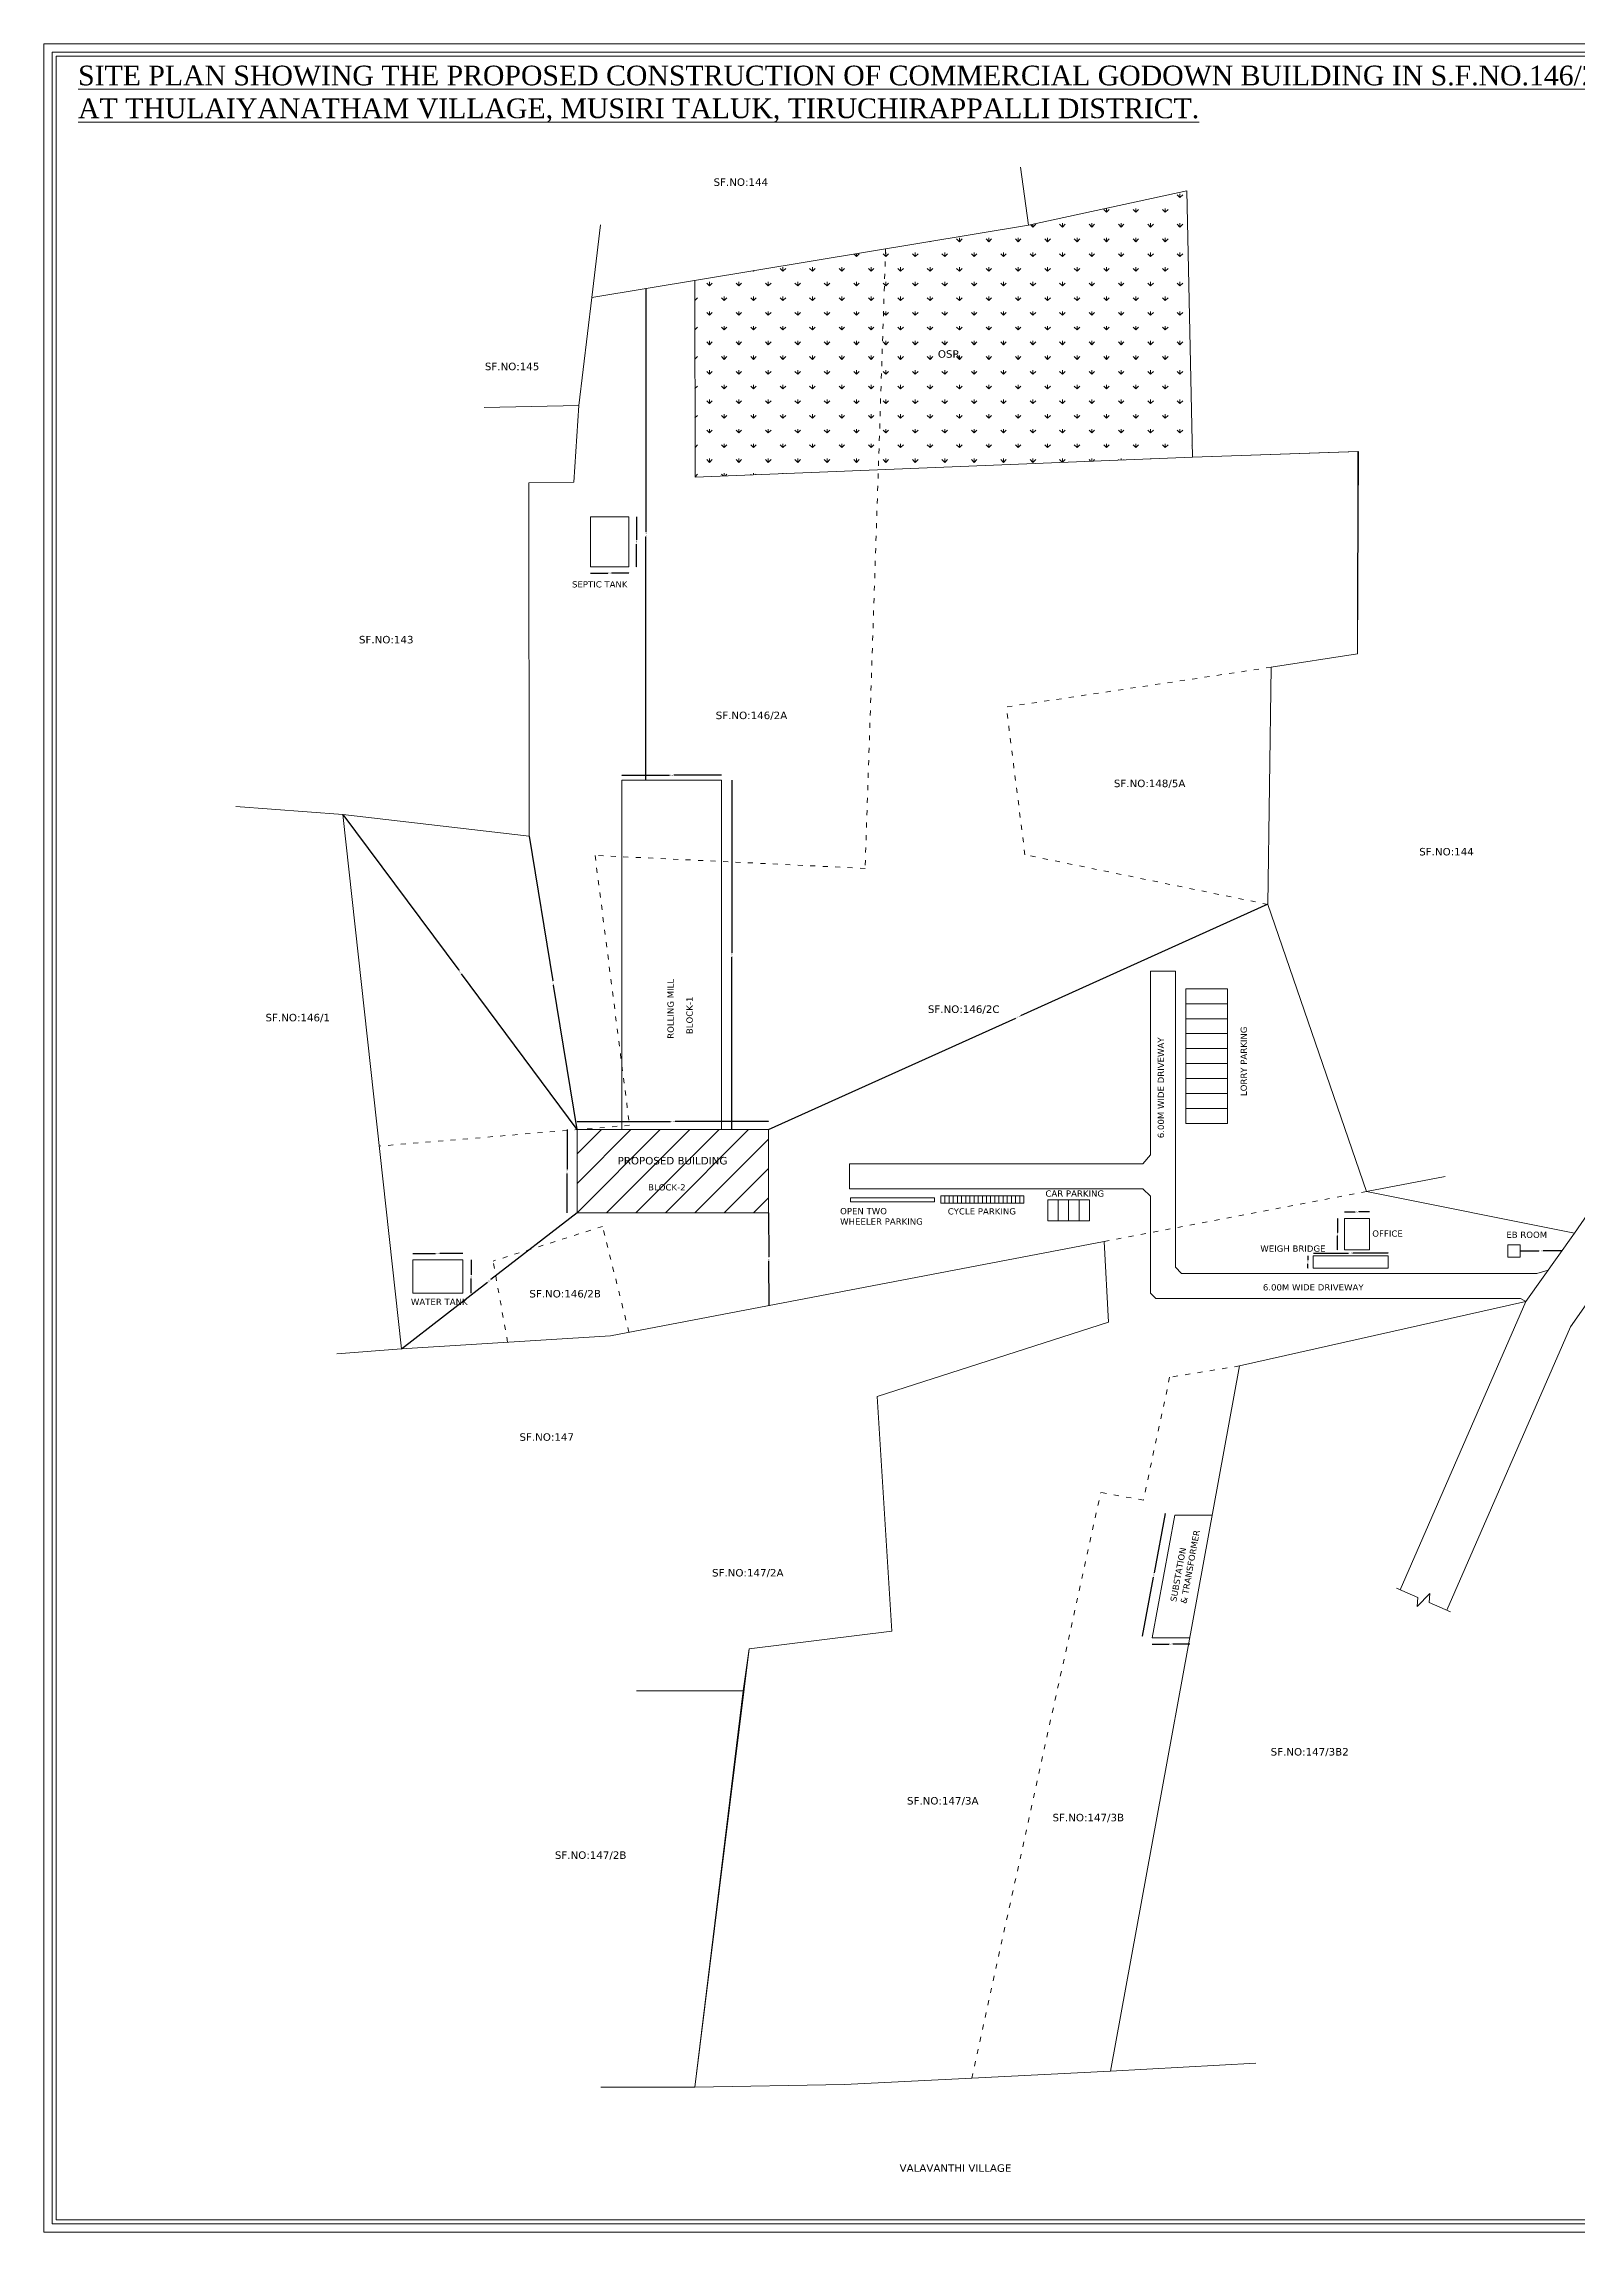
# Model space of a CAD drawing. Header units: metres. Extents: x 1610 to 5629, y 732 to 3974.
# Drawn here: x 2360 to 2729, y 1972 to 2498 of the extents above; entities that cross this region are included whole.
import ezdxf

# ---------------------------------------------------------------- set-up
doc = ezdxf.new("R2010")
doc.units = ezdxf.units.M
doc.header["$MEASUREMENT"] = 0
doc.header["$PDMODE"] = 2
doc.header["$PDSIZE"] = 50
doc.linetypes.add('ACAD_ISO03W100', pattern=[30, 12, -18])
doc.layers.get('0').update_dxf_attribs({"lineweight": 0})
doc.layers.get('Defpoints').update_dxf_attribs({"lineweight": 0})
doc.styles.add('Isa-', font='times.ttf')
doc.styles.get("Standard").update_dxf_attribs({"font": 'verdana.ttf', "height": 0.23})
doc.dimstyles.new('Copy of 123', dxfattribs={"dimtxt": 1.3, "dimasz": 0.2, "dimexe": 0.18, "dimexo": 0.0625, "dimgap": 0.09, "dimtad": 0, "dimzin": 0, "dimdsep": 46, "dimtxsty": 'Standard', "dimblk": 'ARCHTICK', "dimcen": 0.09, "dimse1": 1, "dimse2": 1, "dimadec": 3, "dimazin": 0, "dimtfac": 1, "dimtofl": 0, "dimtmove": 0, "dimatfit": 3, "dimfxl": 0, "dimtolj": 1, "dimtzin": 0, "dimarcsym": 0})
doc.dimstyles.new('Copy(2) of Standard2', dxfattribs={"dimtxt": 1, "dimasz": 0.2, "dimexe": 0.18, "dimexo": 0.0625, "dimgap": 0.09, "dimtad": 0, "dimzin": 0, "dimdsep": 46, "dimtxsty": 'Standard', "dimblk": 'ARCHTICK', "dimcen": 0.09, "dimse1": 1, "dimse2": 1, "dimadec": 3, "dimazin": 0, "dimtfac": 1, "dimtofl": 0, "dimtmove": 0, "dimatfit": 3, "dimfxl": 0, "dimtolj": 1, "dimtzin": 0, "dimarcsym": 0})

# ---------------------------------------------------------------- blocks, each defined once
blk = doc.blocks.new('_ArchTick')
at = {"color": 0, "linetype": 'ByBlock', "const_width": 0.15}
blk.add_lwpolyline([(-0.5, -0.5), (0.5, 0.5)], dxfattribs=at)
blk = doc.blocks.new('*D26')
at = {"color": 0, "lineweight": -2}
for p, q in [((2504.46, 2439.12), (2504.46, 2380.63)), ((2504.46, 2320.9), (2504.46, 2379.39))]:
    blk.add_line(p, q, dxfattribs=at)
at = {"layer": 'Defpoints', "color": 0}
for p in [(2504.58, 2439.12), (2504.46, 2320.9), (2504.58, 2320.9)]:
    blk.add_point(p, dxfattribs=at)
at = {"color": 0, "lineweight": -2, "xscale": 0.2, "yscale": 0.2, "zscale": 0.2}
for p, rotation in [((2504.46, 2439.12), 90), ((2504.46, 2320.9), 270)]:
    blk.add_blockref('_ArchTick', p, dxfattribs=dict(at, rotation=rotation))
at = {"color": 0, "insert": (2504.46, 2380.01), "char_height": 0.23, "attachment_point": 5, "rotation": 90}
blk.add_mtext('\\A1;118.22', dxfattribs=at)
blk = doc.blocks.new('*D27')
at = {"color": 0, "lineweight": -2}
for p, q in [((2448.43, 2207.14), (2453.92, 2207.14)), ((2460.43, 2207.14), (2454.95, 2207.14))]:
    blk.add_line(p, q, dxfattribs=at)
at = {"layer": 'Defpoints', "color": 0}
for p in [(2448.43, 2207.14), (2448.43, 2205.58), (2460.43, 2205.58)]:
    blk.add_point(p, dxfattribs=at)
at = {"color": 0, "lineweight": -2, "xscale": 0.2, "yscale": 0.2, "zscale": 0.2, "rotation": 180}
blk.add_blockref('_ArchTick', (2448.43, 2207.14), dxfattribs=at)
at = {"color": 0, "lineweight": -2, "xscale": 0.2, "yscale": 0.2, "zscale": 0.2}
blk.add_blockref('_ArchTick', (2460.43, 2207.14), dxfattribs=at)
at = {"color": 0, "insert": (2454.43, 2207.14), "char_height": 0.23, "attachment_point": 5}
blk.add_mtext('\\A1;12.00', dxfattribs=at)
blk = doc.blocks.new('*D28')
at = {"color": 0, "lineweight": -2}
for p, q in [((2462.45, 2205.58), (2462.45, 2202.01)), ((2462.45, 2197.58), (2462.45, 2201.15))]:
    blk.add_line(p, q, dxfattribs=at)
at = {"layer": 'Defpoints', "color": 0}
for p in [(2460.43, 2205.58), (2462.45, 2205.58), (2460.43, 2197.58)]:
    blk.add_point(p, dxfattribs=at)
at = {"color": 0, "lineweight": -2, "xscale": 0.2, "yscale": 0.2, "zscale": 0.2}
for p, rotation in [((2462.45, 2205.58), 90), ((2462.45, 2197.58), 270)]:
    blk.add_blockref('_ArchTick', p, dxfattribs=dict(at, rotation=rotation))
at = {"color": 0, "insert": (2462.45, 2201.58), "char_height": 0.23, "attachment_point": 5, "rotation": 90}
blk.add_mtext('\\A1;8.00', dxfattribs=at)
blk = doc.blocks.new('*D29')
at = {"color": 0, "lineweight": -2}
for p, q in [((2502.24, 2384.18), (2502.24, 2378.7)), ((2502.24, 2372.18), (2502.24, 2377.67))]:
    blk.add_line(p, q, dxfattribs=at)
at = {"layer": 'Defpoints', "color": 0}
for p in [(2500.38, 2384.18), (2502.24, 2384.18), (2500.38, 2372.18)]:
    blk.add_point(p, dxfattribs=at)
at = {"color": 0, "lineweight": -2, "xscale": 0.2, "yscale": 0.2, "zscale": 0.2}
for p, rotation in [((2502.24, 2384.18), 90), ((2502.24, 2372.18), 270)]:
    blk.add_blockref('_ArchTick', p, dxfattribs=dict(at, rotation=rotation))
at = {"color": 0, "insert": (2502.24, 2378.18), "char_height": 0.23, "attachment_point": 5, "rotation": 90}
blk.add_mtext('\\A1;12.00', dxfattribs=at)
blk = doc.blocks.new('*D30')
at = {"color": 0, "lineweight": -2}
for p, q in [((2491.18, 2370.65), (2495.35, 2370.65)), ((2500.38, 2370.65), (2496.21, 2370.65))]:
    blk.add_line(p, q, dxfattribs=at)
at = {"layer": 'Defpoints', "color": 0}
for p in [(2491.18, 2372.18), (2500.38, 2372.18), (2500.38, 2370.65)]:
    blk.add_point(p, dxfattribs=at)
at = {"color": 0, "lineweight": -2, "xscale": 0.2, "yscale": 0.2, "zscale": 0.2, "rotation": 180}
blk.add_blockref('_ArchTick', (2491.18, 2370.65), dxfattribs=at)
at = {"color": 0, "lineweight": -2, "xscale": 0.2, "yscale": 0.2, "zscale": 0.2}
blk.add_blockref('_ArchTick', (2500.38, 2370.65), dxfattribs=at)
at = {"color": 0, "insert": (2495.78, 2370.65), "char_height": 0.23, "attachment_point": 5}
blk.add_mtext('\\A1;9.20', dxfattribs=at)
blk = doc.blocks.new('*D31')
at = {"color": 0, "lineweight": -2}
for p, q in [((2714.69, 2207.74), (2719.17, 2207.73)), ((2724.69, 2207.73), (2720.21, 2207.73))]:
    blk.add_line(p, q, dxfattribs=at)
at = {"layer": 'Defpoints', "color": 0}
for p in [(2714.69, 2207.74), (2724.69, 2207.73), (2724.69, 2207.73)]:
    blk.add_point(p, dxfattribs=at)
at = {"color": 0, "lineweight": -2, "xscale": 0.2, "yscale": 0.2, "zscale": 0.2}
for p, rotation in [((2714.69, 2207.74), 179.9619828667275), ((2724.69, 2207.73), 359.9619828667275)]:
    blk.add_blockref('_ArchTick', p, dxfattribs=dict(at, rotation=rotation))
at = {"color": 0, "insert": (2719.69, 2207.73), "char_height": 0.23, "attachment_point": 5, "rotation": 359.962}
blk.add_mtext('\\A1;10.00', dxfattribs=at)
blk = doc.blocks.new('*D32')
at = {"color": 0, "lineweight": -2}
for p, q in [((2672.43, 2217.16), (2675, 2217.16)), ((2678.43, 2217.16), (2675.86, 2217.16))]:
    blk.add_line(p, q, dxfattribs=at)
at = {"layer": 'Defpoints', "color": 0}
for p in [(2672.43, 2215.57), (2678.43, 2217.16), (2678.43, 2215.57)]:
    blk.add_point(p, dxfattribs=at)
at = {"color": 0, "lineweight": -2, "xscale": 0.2, "yscale": 0.2, "zscale": 0.2, "rotation": 180}
blk.add_blockref('_ArchTick', (2672.43, 2217.16), dxfattribs=at)
at = {"color": 0, "lineweight": -2, "xscale": 0.2, "yscale": 0.2, "zscale": 0.2}
blk.add_blockref('_ArchTick', (2678.43, 2217.16), dxfattribs=at)
at = {"color": 0, "insert": (2675.43, 2217.16), "char_height": 0.23, "attachment_point": 5}
blk.add_mtext('\\A1;6.00', dxfattribs=at)
blk = doc.blocks.new('*D33')
at = {"color": 0, "lineweight": -2}
for p, q in [((2670.8, 2215.57), (2670.8, 2212.19)), ((2670.8, 2207.97), (2670.8, 2211.34))]:
    blk.add_line(p, q, dxfattribs=at)
at = {"layer": 'Defpoints', "color": 0}
for p in [(2672.43, 2215.57), (2670.8, 2207.97), (2672.43, 2207.97)]:
    blk.add_point(p, dxfattribs=at)
at = {"color": 0, "lineweight": -2, "xscale": 0.2, "yscale": 0.2, "zscale": 0.2}
for p, rotation in [((2670.8, 2215.57), 90), ((2670.8, 2207.97), 270)]:
    blk.add_blockref('_ArchTick', p, dxfattribs=dict(at, rotation=rotation))
at = {"color": 0, "insert": (2670.8, 2211.77), "char_height": 0.23, "attachment_point": 5, "rotation": 90}
blk.add_mtext('\\A1;7.60', dxfattribs=at)
blk = doc.blocks.new('*D34')
at = {"color": 0, "lineweight": -2}
for p, q in [((2663.65, 2206.57), (2663.65, 2205.5)), ((2663.65, 2203.57), (2663.65, 2204.65))]:
    blk.add_line(p, q, dxfattribs=at)
at = {"layer": 'Defpoints', "color": 0}
for p in [(2663.65, 2206.57), (2664.96, 2206.57), (2664.96, 2203.57)]:
    blk.add_point(p, dxfattribs=at)
at = {"color": 0, "lineweight": -2, "xscale": 0.2, "yscale": 0.2, "zscale": 0.2}
for p, rotation in [((2663.65, 2206.57), 90), ((2663.65, 2203.57), 270)]:
    blk.add_blockref('_ArchTick', p, dxfattribs=dict(at, rotation=rotation))
at = {"color": 0, "insert": (2663.65, 2205.07), "char_height": 0.23, "attachment_point": 5, "rotation": 90}
blk.add_mtext('\\A1;3.00', dxfattribs=at)
blk = doc.blocks.new('*D35')
at = {"color": 0, "lineweight": -2}
for p, q in [((2664.96, 2207.19), (2673.44, 2207.19)), ((2682.96, 2207.19), (2674.48, 2207.19))]:
    blk.add_line(p, q, dxfattribs=at)
at = {"layer": 'Defpoints', "color": 0}
for p in [(2664.96, 2206.57), (2682.96, 2207.19), (2682.96, 2206.57)]:
    blk.add_point(p, dxfattribs=at)
at = {"color": 0, "lineweight": -2, "xscale": 0.2, "yscale": 0.2, "zscale": 0.2, "rotation": 180}
blk.add_blockref('_ArchTick', (2664.96, 2207.19), dxfattribs=at)
at = {"color": 0, "lineweight": -2, "xscale": 0.2, "yscale": 0.2, "zscale": 0.2}
blk.add_blockref('_ArchTick', (2682.96, 2207.19), dxfattribs=at)
at = {"color": 0, "insert": (2673.96, 2207.19), "char_height": 0.23, "attachment_point": 5}
blk.add_mtext('\\A1;18.00', dxfattribs=at)
blk = doc.blocks.new('*D36')
at = {"color": 0, "lineweight": -2}
for p, q in [((2629.31, 2144.62), (2626.71, 2130.39)), ((2623.92, 2115.11), (2626.52, 2129.35))]:
    blk.add_line(p, q, dxfattribs=at)
at = {"layer": 'Defpoints', "color": 0}
for p in [(2631.62, 2144.2), (2623.92, 2115.11), (2626.23, 2114.69)]:
    blk.add_point(p, dxfattribs=at)
at = {"color": 0, "lineweight": -2, "xscale": 0.2, "yscale": 0.2, "zscale": 0.2}
for p, rotation in [((2629.31, 2144.62), 79.63507274553498), ((2623.92, 2115.11), 259.6350727455349)]:
    blk.add_blockref('_ArchTick', p, dxfattribs=dict(at, rotation=rotation))
at = {"color": 0, "insert": (2626.62, 2129.87), "char_height": 0.23, "attachment_point": 5, "rotation": 79.6351}
blk.add_mtext('\\A1;30.00', dxfattribs=at)
blk = doc.blocks.new('*D37')
at = {"color": 0, "lineweight": -2}
for p, q in [((2626.23, 2113.18), (2630.3, 2113.18)), ((2635.23, 2113.18), (2631.16, 2113.18))]:
    blk.add_line(p, q, dxfattribs=at)
at = {"layer": 'Defpoints', "color": 0}
for p in [(2626.23, 2114.69), (2626.23, 2113.18), (2635.23, 2114.69)]:
    blk.add_point(p, dxfattribs=at)
at = {"color": 0, "lineweight": -2, "xscale": 0.2, "yscale": 0.2, "zscale": 0.2, "rotation": 180}
blk.add_blockref('_ArchTick', (2626.23, 2113.18), dxfattribs=at)
at = {"color": 0, "lineweight": -2, "xscale": 0.2, "yscale": 0.2, "zscale": 0.2}
blk.add_blockref('_ArchTick', (2635.23, 2113.18), dxfattribs=at)
at = {"color": 0, "insert": (2630.73, 2113.18), "char_height": 0.23, "attachment_point": 5}
blk.add_mtext('\\A1;9.00', dxfattribs=at)
blk = doc.blocks.new('*D38')
at = {"color": 0, "lineweight": -2}
for p, q in [((2487.95, 2238.86), (2510.42, 2238.86)), ((2533.95, 2238.86), (2511.49, 2238.86))]:
    blk.add_line(p, q, dxfattribs=at)
at = {"layer": 'Defpoints', "color": 0}
for p in [(2487.95, 2238.86), (2487.95, 2236.9), (2533.95, 2236.9)]:
    blk.add_point(p, dxfattribs=at)
at = {"color": 0, "lineweight": -2, "xscale": 0.2, "yscale": 0.2, "zscale": 0.2}
for p, rotation in [((2487.95, 2238.86), 179.9999999999994), ((2533.95, 2238.86), 359.9999999999994)]:
    blk.add_blockref('_ArchTick', p, dxfattribs=dict(at, rotation=rotation))
at = {"color": 0, "insert": (2510.95, 2238.86), "char_height": 0.23, "attachment_point": 5}
blk.add_mtext('\\A1;46.00', dxfattribs=at)
blk = doc.blocks.new('*D39')
at = {"color": 0, "lineweight": -2}
for p, q in [((2485.59, 2236.9), (2485.59, 2227.43)), ((2485.59, 2216.9), (2485.59, 2226.37))]:
    blk.add_line(p, q, dxfattribs=at)
at = {"layer": 'Defpoints', "color": 0}
for p in [(2485.59, 2236.9), (2487.95, 2236.9), (2487.95, 2216.9)]:
    blk.add_point(p, dxfattribs=at)
at = {"color": 0, "lineweight": -2, "xscale": 0.2, "yscale": 0.2, "zscale": 0.2}
for p, rotation in [((2485.59, 2236.9), 90), ((2485.59, 2216.9), 270)]:
    blk.add_blockref('_ArchTick', p, dxfattribs=dict(at, rotation=rotation))
at = {"color": 0, "insert": (2485.59, 2226.9), "char_height": 0.23, "attachment_point": 5, "rotation": 90}
blk.add_mtext('\\A1;20.00', dxfattribs=at)
blk = doc.blocks.new('*D45')
at = {"color": 0, "lineweight": -2}
for p, q in [((2525.13, 2320.9), (2525.13, 2279.43)), ((2525.13, 2236.9), (2525.13, 2278.37))]:
    blk.add_line(p, q, dxfattribs=at)
at = {"layer": 'Defpoints', "color": 0}
for p in [(2522.67, 2320.9), (2522.67, 2236.9), (2525.13, 2236.9)]:
    blk.add_point(p, dxfattribs=at)
at = {"color": 0, "lineweight": -2, "xscale": 0.2, "yscale": 0.2, "zscale": 0.2}
for p, rotation in [((2525.13, 2320.9), 90), ((2525.13, 2236.9), 270)]:
    blk.add_blockref('_ArchTick', p, dxfattribs=dict(at, rotation=rotation))
at = {"color": 0, "insert": (2525.13, 2278.9), "char_height": 0.23, "attachment_point": 5, "rotation": 90}
blk.add_mtext('\\A1;84.00', dxfattribs=at)
blk = doc.blocks.new('*D46')
at = {"color": 0, "lineweight": -2}
for p, q in [((2498.67, 2322.07), (2510.14, 2322.07)), ((2522.67, 2322.07), (2511.19, 2322.07))]:
    blk.add_line(p, q, dxfattribs=at)
at = {"layer": 'Defpoints', "color": 0}
for p in [(2498.67, 2322.07), (2498.67, 2320.9), (2522.67, 2320.9)]:
    blk.add_point(p, dxfattribs=at)
at = {"color": 0, "lineweight": -2, "xscale": 0.2, "yscale": 0.2, "zscale": 0.2, "rotation": 180}
blk.add_blockref('_ArchTick', (2498.67, 2322.07), dxfattribs=at)
at = {"color": 0, "lineweight": -2, "xscale": 0.2, "yscale": 0.2, "zscale": 0.2}
blk.add_blockref('_ArchTick', (2522.67, 2322.07), dxfattribs=at)
at = {"color": 0, "insert": (2510.67, 2322.07), "char_height": 0.23, "attachment_point": 5}
blk.add_mtext('\\A1;24.00', dxfattribs=at)
blk = doc.blocks.new('*D21')
at = {"color": 0, "lineweight": -2}
for p, q in [((2431.64, 2312.68), (2459.5, 2275.22)), ((2487.98, 2236.92), (2460.12, 2274.38))]:
    blk.add_line(p, q, dxfattribs=at)
at = {"layer": 'Defpoints', "color": 0}
for p in [(2431.61, 2312.66), (2487.95, 2236.9), (2487.98, 2236.92)]:
    blk.add_point(p, dxfattribs=at)
at = {"color": 0, "lineweight": -2, "xscale": 0.2, "yscale": 0.2, "zscale": 0.2}
for p, rotation in [((2431.64, 2312.68), 126.63822337487), ((2487.98, 2236.92), 306.6382233748701)]:
    blk.add_blockref('_ArchTick', p, dxfattribs=dict(at, rotation=rotation))
at = {"color": 0, "insert": (2459.81, 2274.8), "char_height": 0.23, "attachment_point": 5, "rotation": 306.6382}
blk.add_mtext('\\A1;94.41', dxfattribs=at)
blk = doc.blocks.new('*D22')
at = {"color": 0, "lineweight": -2}
for p, q in [((2476.41, 2307.42), (2482.09, 2272.68)), ((2487.95, 2236.9), (2482.26, 2271.63))]:
    blk.add_line(p, q, dxfattribs=at)
at = {"layer": 'Defpoints', "color": 0}
for p in [(2476.41, 2307.42), (2487.95, 2236.9), (2487.95, 2236.9)]:
    blk.add_point(p, dxfattribs=at)
at = {"color": 0, "lineweight": -2, "xscale": 0.2, "yscale": 0.2, "zscale": 0.2}
for p, rotation in [((2476.41, 2307.42), 99.29712842385605), ((2487.95, 2236.9), 279.2971284238561)]:
    blk.add_blockref('_ArchTick', p, dxfattribs=dict(at, rotation=rotation))
at = {"color": 0, "insert": (2482.18, 2272.16), "char_height": 0.23, "attachment_point": 5, "rotation": 279.2971}
blk.add_mtext('\\A1;71.46', dxfattribs=at)
blk = doc.blocks.new('*D23')
at = {"color": 0, "lineweight": -2}
for p, q in [((2487.95, 2216.9), (2467.24, 2200.88)), ((2445.7, 2184.23), (2466.42, 2200.25))]:
    blk.add_line(p, q, dxfattribs=at)
at = {"layer": 'Defpoints', "color": 0}
for p in [(2487.95, 2216.9), (2487.95, 2216.9), (2445.7, 2184.23)]:
    blk.add_point(p, dxfattribs=at)
at = {"color": 0, "lineweight": -2, "xscale": 0.2, "yscale": 0.2, "zscale": 0.2}
for p, rotation in [((2487.95, 2216.9), 37.71530485928121), ((2445.7, 2184.23), 217.7153048592812)]:
    blk.add_blockref('_ArchTick', p, dxfattribs=dict(at, rotation=rotation))
at = {"color": 0, "insert": (2466.83, 2200.56), "char_height": 0.23, "attachment_point": 5, "rotation": 37.7153}
blk.add_mtext('\\A1;53.41', dxfattribs=at)
blk = doc.blocks.new('*D24')
at = {"color": 0, "lineweight": -2}
for p, q in [((2533.95, 2216.9), (2534.03, 2206.29)), ((2534.12, 2194.63), (2534.04, 2205.24))]:
    blk.add_line(p, q, dxfattribs=at)
at = {"layer": 'Defpoints', "color": 0}
for p in [(2533.95, 2216.9), (2534.12, 2194.63), (2534.12, 2194.63)]:
    blk.add_point(p, dxfattribs=at)
at = {"color": 0, "lineweight": -2, "xscale": 0.2, "yscale": 0.2, "zscale": 0.2}
for p, rotation in [((2533.95, 2216.9), 90.44539549507715), ((2534.12, 2194.63), 270.4453954950771)]:
    blk.add_blockref('_ArchTick', p, dxfattribs=dict(at, rotation=rotation))
at = {"color": 0, "insert": (2534.04, 2205.76), "char_height": 0.23, "attachment_point": 5, "rotation": 270.4454}
blk.add_mtext('\\A1;22.28', dxfattribs=at)
blk = doc.blocks.new('*D25')
at = {"color": 0, "lineweight": -2}
for p, q in [((2654.01, 2291.06), (2594.54, 2264.23)), ((2533.95, 2236.9), (2593.42, 2263.73))]:
    blk.add_line(p, q, dxfattribs=at)
at = {"layer": 'Defpoints', "color": 0}
for p in [(2654.01, 2291.06), (2533.95, 2236.9), (2533.95, 2236.9)]:
    blk.add_point(p, dxfattribs=at)
at = {"color": 0, "lineweight": -2, "xscale": 0.2, "yscale": 0.2, "zscale": 0.2}
for p, rotation in [((2654.01, 2291.06), 24.27957775521174), ((2533.95, 2236.9), 204.2795777552117)]:
    blk.add_blockref('_ArchTick', p, dxfattribs=dict(at, rotation=rotation))
at = {"color": 0, "insert": (2593.98, 2263.98), "char_height": 0.23, "attachment_point": 5, "rotation": 24.2796}
blk.add_mtext('\\A1;131.71', dxfattribs=at)

msp = doc.modelspace()

# ---------------------------------------------------------------- hatches: boundary and pattern name
h = msp.add_hatch()
h.set_pattern_fill('GRASS', color=3, scale=5, style=0)
h.set_pattern_definition([(90, (2516.2227, 2393.7727), (-3.53553, 3.53553), [0.9375, -6.13357]), (45, (2516.2227, 2393.7727), (-3.53553, 3.53553), [0.9375, -4.0625]), (135, (2516.2227, 2393.7727), (-3.53553, -3.53553), [0.9375, -4.0625])])
h.paths.add_polyline_path([(2635.869, 2398.577), (2634.568, 2462.564), (2596.457, 2454.286), (2562.122, 2448.618), (2560.364, 2395.543)])
h.paths.add_polyline_path([(2560.364, 2395.543), (2562.122, 2448.618), (2516.223, 2441.043), (2516.306, 2393.773)])
h.paths.add_polyline_path([(2574.098, 2421.451), (2580.37, 2421.451), (2580.37, 2425.36), (2574.098, 2425.36)], flags=24)
at = {"ltscale": 40}
h = msp.add_hatch(dxfattribs=at)
h.set_pattern_fill('ANSI31', color=1, scale=40, style=0)
h.set_pattern_definition([(45, (2487.9517, 2216.9004), (-3.53553, 3.53553), [])])
h.paths.add_polyline_path([(2533.952, 2216.9), (2533.952, 2236.9), (2487.995, 2236.9), (2487.952, 2236.897), (2487.952, 2216.9)])
h.paths.add_polyline_path([(2496.995, 2227.525), (2525.186, 2227.525), (2525.186, 2231.434), (2496.995, 2231.434)], flags=24)

# ---------------------------------------------------------------- linework, layer by layer
at = {"color": 1, "ltscale": 40}
for p, q in [((2596.457, 2454.286), (2594.533, 2468.245)), ((2634.568, 2462.564), (2596.457, 2454.286)), ((2635.869, 2398.577), (2634.568, 2462.564)), ((2491.478, 2436.958), (2493.563, 2454.439)), ((2596.457, 2454.286), (2491.478, 2436.958)), ((2491.478, 2436.958), (2488.373, 2410.943)), ((2488.373, 2410.943), (2465.559, 2410.464)), ((2488.373, 2410.943), (2487.163, 2392.583)), ((2635.869, 2398.577), (2675.847, 2399.895)), ((2635.869, 2398.577), (2675.647, 2399.888)), ((2675.647, 2399.888), (2675.57, 2351.288)), ((2487.163, 2392.583), (2476.364, 2392.417)), ((2476.364, 2392.417), (2476.407, 2307.417)), ((2654.008, 2291.056), (2654.821, 2348.05)), ((2675.57, 2351.288), (2654.821, 2348.05)), ((2431.613, 2312.655), (2405.89, 2314.547)), ((2476.407, 2307.417), (2431.613, 2312.655)), ((2431.613, 2312.655), (2445.699, 2184.226)), ((2727.741, 2212.047), (2797.887, 2313.798)), ((2654.008, 2291.056), (2677.725, 2222.017)), ((2677.725, 2222.017), (2696.659, 2225.628)), ((2677.725, 2222.017), (2727.741, 2212.047)), ((2496.002, 2187.354), (2614.662, 2209.988)), ((2614.662, 2209.988), (2496.002, 2187.354)), ((2614.662, 2209.988), (2615.677, 2190.614)), ((2727.741, 2212.047), (2716.079, 2195.553)), ((2737.703, 2205.003), (2726.762, 2189.531)), ((2716.079, 2195.553), (2647.19, 2180.105)), ((2716.079, 2195.553), (2685.858, 2126.252)), ((2615.677, 2190.614), (2560.066, 2172.782)), ((2726.762, 2189.531), (2697.041, 2121.376)), ((2445.699, 2184.226), (2430.15, 2183)), ((2445.699, 2184.226), (2496.002, 2187.354)), ((2647.19, 2180.105), (2616.172, 2010.519)), ((2560.066, 2172.782), (2563.645, 2116.295)), ((2563.645, 2116.295), (2529.301, 2112.089)), ((2529.301, 2112.089), (2527.84, 2101.995)), ((2527.84, 2101.995), (2502.201, 2101.995)), ((2527.84, 2101.995), (2516.258, 2006.696)), ((2582.814, 2008.847), (2616.172, 2010.519)), ((2616.172, 2010.519), (2651.153, 2012.493)), ((2516.258, 2006.696), (2493.637, 2006.696)), ((2516.258, 2006.696), (2552.253, 2007.315)), ((2552.253, 2007.315), (2582.814, 2008.847))]:
    msp.add_line(p, q, dxfattribs=at)
at = {"color": 1, "linetype": 'ACAD_ISO03W100', "ltscale": 0.1}
for p, q in [((2562.122, 2448.618), (2557.189, 2299.7)), ((2654.821, 2348.05), (2591.132, 2338.511)), ((2595.615, 2302.993), (2591.132, 2338.511)), ((2557.189, 2299.7), (2492.264, 2302.819)), ((2492.264, 2302.819), (2500.548, 2237.946)), ((2654.008, 2291.056), (2595.615, 2302.993)), ((2500.548, 2237.946), (2440.357, 2232.934)), ((2614.662, 2209.988), (2677.725, 2222.017)), ((2494.077, 2213.618), (2467.758, 2205.308)), ((2500.409, 2188.195), (2494.077, 2213.618)), ((2471.223, 2185.813), (2467.758, 2205.308)), ((2647.19, 2180.105), (2630.415, 2177.352)), ((2630.415, 2177.352), (2624.092, 2147.821)), ((2582.814, 2008.847), (2613.857, 2149.666)), ((2624.092, 2147.821), (2613.857, 2149.666))]:
    msp.add_line(p, q, dxfattribs=at)
at = {"color": 2}
for p, q in [((2516.223, 2441.043), (2516.306, 2393.773)), ((2516.306, 2393.773), (2635.869, 2398.577)), ((2625.799, 2230.85), (2625.799, 2275.003)), ((2625.799, 2275.003), (2631.799, 2275.003)), ((2631.799, 2221.442), (2631.799, 2275.003)), ((2487.952, 2216.9), (2487.952, 2236.9)), ((2487.952, 2236.9), (2533.952, 2236.9)), ((2533.952, 2236.9), (2533.952, 2216.9)), ((2625.799, 2230.85), (2623.941, 2228.638)), ((2623.941, 2228.638), (2553.458, 2228.638)), ((2553.458, 2222.638), (2553.458, 2228.638)), ((2623.941, 2222.638), (2553.458, 2222.638)), ((2553.712, 2219.519), (2553.712, 2220.519)), ((2553.712, 2220.519), (2573.912, 2220.519)), ((2573.912, 2220.519), (2573.912, 2219.519)), ((2623.941, 2222.638), (2625.799, 2220.932)), ((2625.799, 2220.932), (2625.799, 2197.577)), ((2631.799, 2221.442), (2631.799, 2203.858)), ((2487.952, 2216.9), (2533.952, 2216.9)), ((2573.912, 2219.519), (2553.712, 2219.519)), ((2633.292, 2202.274), (2631.799, 2203.858)), ((2718.705, 2202.274), (2633.292, 2202.274)), ((2718.705, 2202.274), (2721.415, 2203.1)), ((2627.086, 2196.274), (2625.799, 2197.577)), ((2714.764, 2196.274), (2627.086, 2196.274)), ((2716.079, 2195.553), (2714.764, 2196.274)), ((2626.226, 2114.69), (2631.623, 2144.201)), ((2640.623, 2144.201), (2631.623, 2144.201)), ((2635.226, 2114.69), (2626.226, 2114.69))]:
    msp.add_line(p, q, dxfattribs=at)
at = {"ltscale": 2}
for points in [[(2359.709, 2497.932), (3019.169, 2497.932), (3019.169, 1971.84), (2359.709, 1971.84)], [(2361.726, 2495.915), (3017.152, 2495.915), (3017.152, 1973.856), (2361.726, 1973.856)], [(2362.69, 2494.951), (3016.187, 2494.951), (3016.187, 1974.821), (2362.69, 1974.821)]]:
    msp.add_lwpolyline(points, close=True, dxfattribs=at)
at = {"color": 1}
msp.add_lwpolyline([(2362.69, 2494.951), (2865.874, 2494.951), (2865.874, 1974.821), (2362.69, 1974.821)], close=True, dxfattribs=at)
at = {"color": 1, "ltscale": 40}
msp.add_lwpolyline([(2634.568, 2462.564), (2596.457, 2454.286), (2491.478, 2436.958), (2488.373, 2410.943), (2487.163, 2392.583), (2476.364, 2392.417), (2476.407, 2307.417), (2431.613, 2312.655), (2445.699, 2184.226), (2496.002, 2187.354), (2614.662, 2209.988), (2615.677, 2190.614), (2560.066, 2172.782), (2563.645, 2116.295), (2529.301, 2112.089), (2516.258, 2006.696), (2552.253, 2007.315), (2582.814, 2008.847), (2616.172, 2010.519), (2647.19, 2180.105), (2716.079, 2195.553), (2727.741, 2212.047), (2677.725, 2222.017), (2654.008, 2291.056), (2654.821, 2348.05), (2675.57, 2351.288), (2675.847, 2399.895), (2635.869, 2398.577), (2634.568, 2462.564)], dxfattribs=at)
at = {"color": 2}
for points in [[(2491.176, 2384.185), (2500.376, 2384.185), (2500.376, 2372.185), (2491.176, 2372.185)], [(2498.666, 2320.9), (2522.666, 2320.9), (2522.666, 2236.9), (2498.666, 2236.9)], [(2634.3, 2270.771), (2644.3, 2270.771), (2644.3, 2267.171), (2634.3, 2267.171)], [(2634.3, 2267.171), (2644.3, 2267.171), (2644.3, 2263.571), (2634.3, 2263.571)], [(2634.3, 2263.571), (2644.3, 2263.571), (2644.3, 2259.971), (2634.3, 2259.971)], [(2634.3, 2259.971), (2644.3, 2259.971), (2644.3, 2256.371), (2634.3, 2256.371)], [(2634.3, 2256.371), (2644.3, 2256.371), (2644.3, 2252.771), (2634.3, 2252.771)], [(2634.3, 2252.771), (2644.3, 2252.771), (2644.3, 2249.171), (2634.3, 2249.171)], [(2634.3, 2249.171), (2644.3, 2249.171), (2644.3, 2245.571), (2634.3, 2245.571)], [(2634.3, 2245.571), (2644.3, 2245.571), (2644.3, 2241.971), (2634.3, 2241.971)], [(2634.3, 2241.971), (2644.3, 2241.971), (2644.3, 2238.371), (2634.3, 2238.371)], [(2575.378, 2220.984), (2575.378, 2219.184), (2576.378, 2219.184), (2576.378, 2220.984)], [(2576.378, 2220.984), (2576.378, 2219.184), (2577.378, 2219.184), (2577.378, 2220.984)], [(2577.378, 2220.984), (2577.378, 2219.184), (2578.378, 2219.184), (2578.378, 2220.984)], [(2578.378, 2220.984), (2578.378, 2219.184), (2579.378, 2219.184), (2579.378, 2220.984)], [(2579.378, 2220.984), (2579.378, 2219.184), (2580.378, 2219.184), (2580.378, 2220.984)], [(2580.378, 2220.984), (2580.378, 2219.184), (2581.378, 2219.184), (2581.378, 2220.984)], [(2581.378, 2220.984), (2581.378, 2219.184), (2582.378, 2219.184), (2582.378, 2220.984)], [(2582.378, 2220.984), (2582.378, 2219.184), (2583.378, 2219.184), (2583.378, 2220.984)], [(2583.378, 2220.984), (2583.378, 2219.184), (2584.378, 2219.184), (2584.378, 2220.984)], [(2584.378, 2220.984), (2584.378, 2219.184), (2585.378, 2219.184), (2585.378, 2220.984)], [(2585.378, 2220.984), (2585.378, 2219.184), (2586.378, 2219.184), (2586.378, 2220.984)], [(2586.378, 2220.984), (2586.378, 2219.184), (2587.378, 2219.184), (2587.378, 2220.984)], [(2587.378, 2220.984), (2587.378, 2219.184), (2588.378, 2219.184), (2588.378, 2220.984)], [(2588.378, 2220.984), (2588.378, 2219.184), (2589.378, 2219.184), (2589.378, 2220.984)], [(2589.378, 2220.984), (2589.378, 2219.184), (2590.378, 2219.184), (2590.378, 2220.984)], [(2590.378, 2220.984), (2590.378, 2219.184), (2591.378, 2219.184), (2591.378, 2220.984)], [(2591.378, 2220.984), (2591.378, 2219.184), (2592.378, 2219.184), (2592.378, 2220.984)], [(2592.378, 2220.984), (2592.378, 2219.184), (2593.378, 2219.184), (2593.378, 2220.984)], [(2593.378, 2220.984), (2593.378, 2219.184), (2594.378, 2219.184), (2594.378, 2220.984)], [(2594.378, 2220.984), (2594.378, 2219.184), (2595.378, 2219.184), (2595.378, 2220.984)], [(2603.631, 2219.999), (2601.131, 2219.999), (2601.131, 2214.999), (2603.631, 2214.999)], [(2606.131, 2219.999), (2603.631, 2219.999), (2603.631, 2214.999), (2606.131, 2214.999)], [(2608.631, 2219.999), (2606.131, 2219.999), (2606.131, 2214.999), (2608.631, 2214.999)], [(2611.131, 2219.999), (2608.631, 2219.999), (2608.631, 2214.999), (2611.131, 2214.999)], [(2672.431, 2215.568), (2678.431, 2215.568), (2678.431, 2207.968), (2672.431, 2207.968)], [(2448.435, 2205.583), (2460.435, 2205.583), (2460.435, 2197.583), (2448.435, 2197.583)], [(2664.959, 2206.573), (2682.959, 2206.573), (2682.959, 2203.573), (2664.959, 2203.573)], [(2711.693, 2209.236), (2714.693, 2209.236), (2714.693, 2206.236), (2711.693, 2206.236)]]:
    msp.add_lwpolyline(points, close=True, dxfattribs=at)
at = {"color": 1, "ltscale": 40}
msp.add_lwpolyline([(2533.952, 2236.9), (2487.952, 2236.9), (2487.952, 2216.9), (2533.952, 2216.9)], close=True, dxfattribs=at)
at = {"color": 1, "linetype": 'Continuous', "ltscale": 40}
msp.add_lwpolyline([(2684.941, 2126.652), (2690.075, 2124.414), (2689.938, 2122.225), (2692.961, 2125.403), (2692.824, 2123.215), (2697.958, 2120.976)], dxfattribs=at)

# ---------------------------------------------------------------- texts
at = {"color": 7, "insert": (2367.965, 2492.674), "char_height": 4.734833, "width": 689.41483, "attachment_point": 1, "style": 'Isa-'}
msp.add_mtext('{\\LSITE PLAN SHOWING THE PROPOSED CONSTRUCTION OF COMMERCIAL GODOWN BUILDING IN S.F.NO.146/2A,2B,2C, 147/3A,3B,148/5A \\PAT THULAIYANATHAM VILLAGE, MUSIRI TALUK, TIRUCHIRAPPALLI DISTRICT. }', dxfattribs=at)
at = {"color": 1, "ltscale": 40, "attachment_point": 1}
for s, insert, char_height, width in [('SF.NO:144', (2520.754, 2465.573), 1.8, 8.73758), ('SF.NO:145', (2465.757, 2421.261), 1.8, 8.73758), ('OSR', (2574.687, 2424.258), 1.8, 8.73758), ('SEPTIC TANK', (2486.709, 2368.737), 1.5, 20.27369), ('SF.NO:143', (2435.497, 2355.591), 1.8, 8.73758), ('SF.NO:146/2A', (2521.27, 2337.382), 1.8, 8.73758), ('SF.NO:148/5A', (2617, 2321.028), 1.8, 8.73758), ('SF.NO:144', (2690.424, 2304.613), 1.8, 8.73758), ('SF.NO:146/1', (2413.025, 2264.736), 1.8, 8.73758), ('SF.NO:146/2C', (2572.277, 2266.755), 1.8, 8.73758), ('PROPOSED BUILDING', (2497.687, 2230.332), 1.8, 31.65337), ('BLOCK-2', (2505.019, 2223.779), 1.5, 20.27369), ('CAR PARKING', (2600.546, 2222.28), 1.5, 20.27369), ('OPEN TWO WHEELER PARKING', (2551.179, 2218.061), 1.5, 20.27369), ('CYCLE PARKING', (2577.058, 2218.005), 1.5, 20.27369), ('OFFICE', (2679.127, 2212.664), 1.5, 20.27369), ('EB ROOM', (2711.362, 2212.377), 1.5, 20.27369), ('WEIGH BRIDGE', (2652.211, 2209.049), 1.5, 20.27369), ('6.00M WIDE DRIVEWAY', (2652.828, 2199.733), 1.5, 42.72166), ('WATER TANK', (2447.976, 2196.257), 1.5, 20.27369), ('SF.NO:146/2B', (2476.46, 2198.35), 1.8, 8.73758), ('SF.NO:147', (2474.084, 2163.899), 1.8, 8.73758), ('SF.NO:147/2A', (2520.383, 2131.274), 1.8, 8.73758), ('SF.NO:147/3B2', (2654.699, 2088.232), 1.8, 8.73758), ('SF.NO:147/3A', (2567.261, 2076.461), 1.8, 8.73758), ('SF.NO:147/3B', (2602.25, 2072.426), 1.8, 8.73758), ('SF.NO:147/2B', (2482.595, 2063.397), 1.8, 8.73758), ('VALAVANTHI VILLAGE', (2565.475, 1988.162), 1.8, 47.28059)]:
    msp.add_mtext(s, dxfattribs=dict(at, insert=insert, char_height=char_height, width=width))
at = {"color": 1, "ltscale": 40, "char_height": 1.5, "attachment_point": 1}
for s, insert, width, rotation in [('ROLLING MILL', (2509.672, 2258.729), 20.27369, 90), ('BLOCK-1', (2514.229, 2259.861), 20.27369, 90), ('6.00M WIDE DRIVEWAY', (2627.555, 2234.84), 42.72166, 90), ('LORRY PARKING', (2647.472, 2244.958), 20.27369, 90), ('SUBSTATION\\P& TRANSFORMER', (2630.53, 2123.566), 20.27369, 79.63507)]:
    msp.add_mtext(s, dxfattribs=dict(at, insert=insert, width=width, rotation=rotation))

# ---------------------------------------------------------------- dimensions: what is measured, and where the dimension line sits
at = {"color": 1}
for p1, p2, distance, picture, middle in [((2504.577, 2439.12), (2504.577, 2320.9), -0.114, '*D26', (2504.463, 2380.01)), ((2522.666, 2320.9), (2498.666, 2320.9), -1.166, '*D46', (2510.666, 2322.066)), ((2522.666, 2320.9), (2522.666, 2236.9), 2.46, '*D45', (2525.126, 2278.9)), ((2431.613, 2312.655), (2487.952, 2236.9), 0.035, '*D21', (2459.81, 2274.799)), ((2476.407, 2307.417), (2487.952, 2236.897), 0, '*D22', (2482.179, 2272.157)), ((2654.008, 2291.056), (2533.952, 2236.9), 0, '*D25', (2593.98, 2263.978)), ((2445.699, 2184.226), (2487.952, 2216.9), 0, '*D23', (2466.825, 2200.563)), ((2533.9517, 2216.9004), (2534.1248, 2194.6257), 0, '*D24', (2534.0382, 2205.763))]:
    dim = msp.add_aligned_dim(p1=p1, p2=p2, distance=distance, dimstyle='Copy of 123', dxfattribs=at)
    dim.commit()
    dim.dimension.update_dxf_attribs({"geometry": picture, "text_midpoint": middle})
at = {"color": 2}
for p1, p2, distance, dimstyle, picture, middle in [((2500.376, 2372.185), (2500.376, 2384.185), -1.86, 'Copy of 123', '*D29', (2502.236, 2378.185)), ((2491.176, 2372.185), (2500.376, 2372.185), -1.535, 'Copy of 123', '*D30', (2495.776, 2370.65)), ((2487.952, 2216.9), (2487.952, 2236.9), 2.364, 'Copy of 123', '*D39', (2485.587, 2226.9)), ((2533.952, 2236.9), (2487.952, 2236.9), -1.958, 'Copy of 123', '*D38', (2510.952, 2238.858)), ((2672.431, 2215.568), (2672.431, 2207.968), -1.627, 'Copy of 123', '*D33', (2670.804, 2211.768)), ((2672.431, 2215.568), (2678.431, 2215.568), 1.59, 'Copy of 123', '*D32', (2675.431, 2217.158)), ((2460.435, 2205.583), (2448.435, 2205.583), -1.561, 'Copy(2) of Standard2', '*D27', (2454.435, 2207.144)), ((2460.435, 2197.583), (2460.435, 2205.583), -2.017, 'Copy(2) of Standard2', '*D28', (2462.451, 2201.583)), ((2664.959, 2203.573), (2664.959, 2206.573), 1.309, 'Copy of 123', '*D34', (2663.65, 2205.073)), ((2664.959, 2206.573), (2682.959, 2206.573), 0.617, 'Copy of 123', '*D35', (2673.959, 2207.191)), ((2714.693, 2207.736), (2724.688, 2207.729), 0, 'Copy of 123', '*D31', (2719.691, 2207.732)), ((2631.623, 2144.201), (2626.226, 2114.69), -2.347, 'Copy of 123', '*D36', (2626.616, 2129.868)), ((2635.226, 2114.69), (2626.226, 2114.69), 1.515, 'Copy of 123', '*D37', (2630.726, 2113.175))]:
    dim = msp.add_aligned_dim(p1=p1, p2=p2, distance=distance, dimstyle=dimstyle, dxfattribs=at)
    dim.commit()
    dim.dimension.update_dxf_attribs({"geometry": picture, "text_midpoint": middle})

doc.saveas('drawing.dxf')
